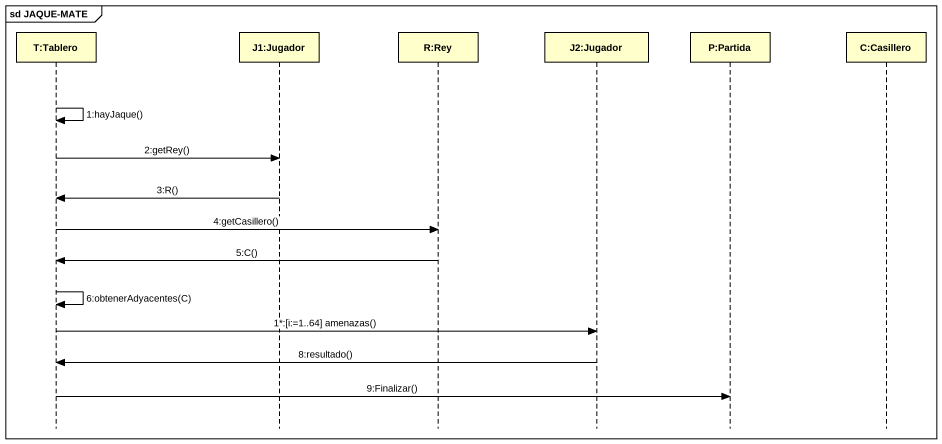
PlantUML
@startuml
mainframe sd JAQUE-MATE
hide footbox
participant "T:Tablero" as T_Tablero
participant "J1:Jugador" as J1_Jugador
participant "R:Rey" as R_Rey
participant "J2:Jugador" as J2_Jugador
participant "P:Partida" as P_Partida
participant "C:Casillero" as C_Casillero

T_Tablero -> T_Tablero : 1:hayJaque()
T_Tablero -> J1_Jugador : 2:getRey()
J1_Jugador -> T_Tablero : 3:R()
T_Tablero -> R_Rey : 4:getCasillero()
R_Rey -> T_Tablero : 5:C()
T_Tablero -> T_Tablero : 6:obtenerAdyacentes(C)
T_Tablero -> J2_Jugador : 1*:[i:=1..64] amenazas()
J2_Jugador -> T_Tablero : 8:resultado()
T_Tablero -> P_Partida : 9:Finalizar()
@enduml
